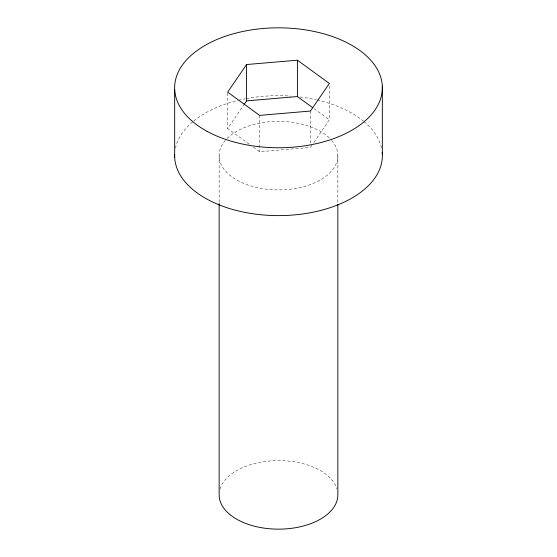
<?xml version="1.0" encoding="UTF-8"?>
<svg xmlns="http://www.w3.org/2000/svg" width="557" height="557" viewBox="0 0 557 557"><rect width="100%" height="100%" fill="white"/><g stroke="black" fill="none" stroke-linecap="round" stroke-linejoin="round"><path stroke-width="0.42" stroke-dasharray="2.79 2.09" d="M249.174 144.159L227.653 128.486L243.653 105.134M311.892 145.273L310.437 147.396L259.59 151.741L252.648 146.686M313.835 142.439L329.347 119.797L329.347 85.186M314.071 108.678L329.347 119.797M337.855 155.64L337.855 203.486M310.437 111.045L310.437 143.065M259.59 115.39L259.59 151.741M227.653 93.005L227.653 128.486M219.145 155.64L219.145 202.616M331.728 140.475A59.355 34.269 0 0 1 278.5 189.909A59.355 34.269 0 0 1 225.272 140.475M227.096 138.512A59.355 34.269 0 0 1 329.904 138.512M219.966 489.192A59.355 34.269 0 0 1 278.5 460.611A59.355 34.269 0 0 1 337.034 489.192M175.42 148.253A103.867 59.968 0 0 1 193.035 121.565M193.69 121.022A103.867 59.968 0 0 1 237.742 100.483M238.577 100.281A103.867 59.968 0 0 1 245.379 98.805M246.236 98.638A103.867 59.968 0 0 1 290.858 96.103M300.091 96.981A103.867 59.968 0 0 1 316.39 99.807M317.232 100.002A103.867 59.968 0 0 1 363.38 121.078M364.006 121.593A103.867 59.968 0 0 1 381.566 148.204"/><path stroke-width="0.84" d="M246.563 64.542L227.653 92.135L259.59 115.39L310.437 111.045L329.347 83.453L297.41 60.198L246.563 64.542L246.563 100.887L244.14 104.424M246.563 100.887L297.41 96.549L312.686 107.668M382.332 86.112L382.332 153.955M337.855 204.356L337.855 494.881A59.355 34.269 0 0 1 278.5 529.15A59.355 34.269 0 0 1 219.145 494.881L219.145 203.486M297.41 60.198L297.41 96.549M174.668 89.482L174.668 157.325M382.213 152.319A103.867 59.968 0 0 1 280.707 215.601A103.867 59.968 0 0 1 174.64 154.867M207.148 131.375A103.867 59.968 0 0 0 379.547 101.68A103.867 59.968 0 0 0 248.805 30.329A103.867 59.968 0 0 0 207.148 131.375"/></g></svg>
